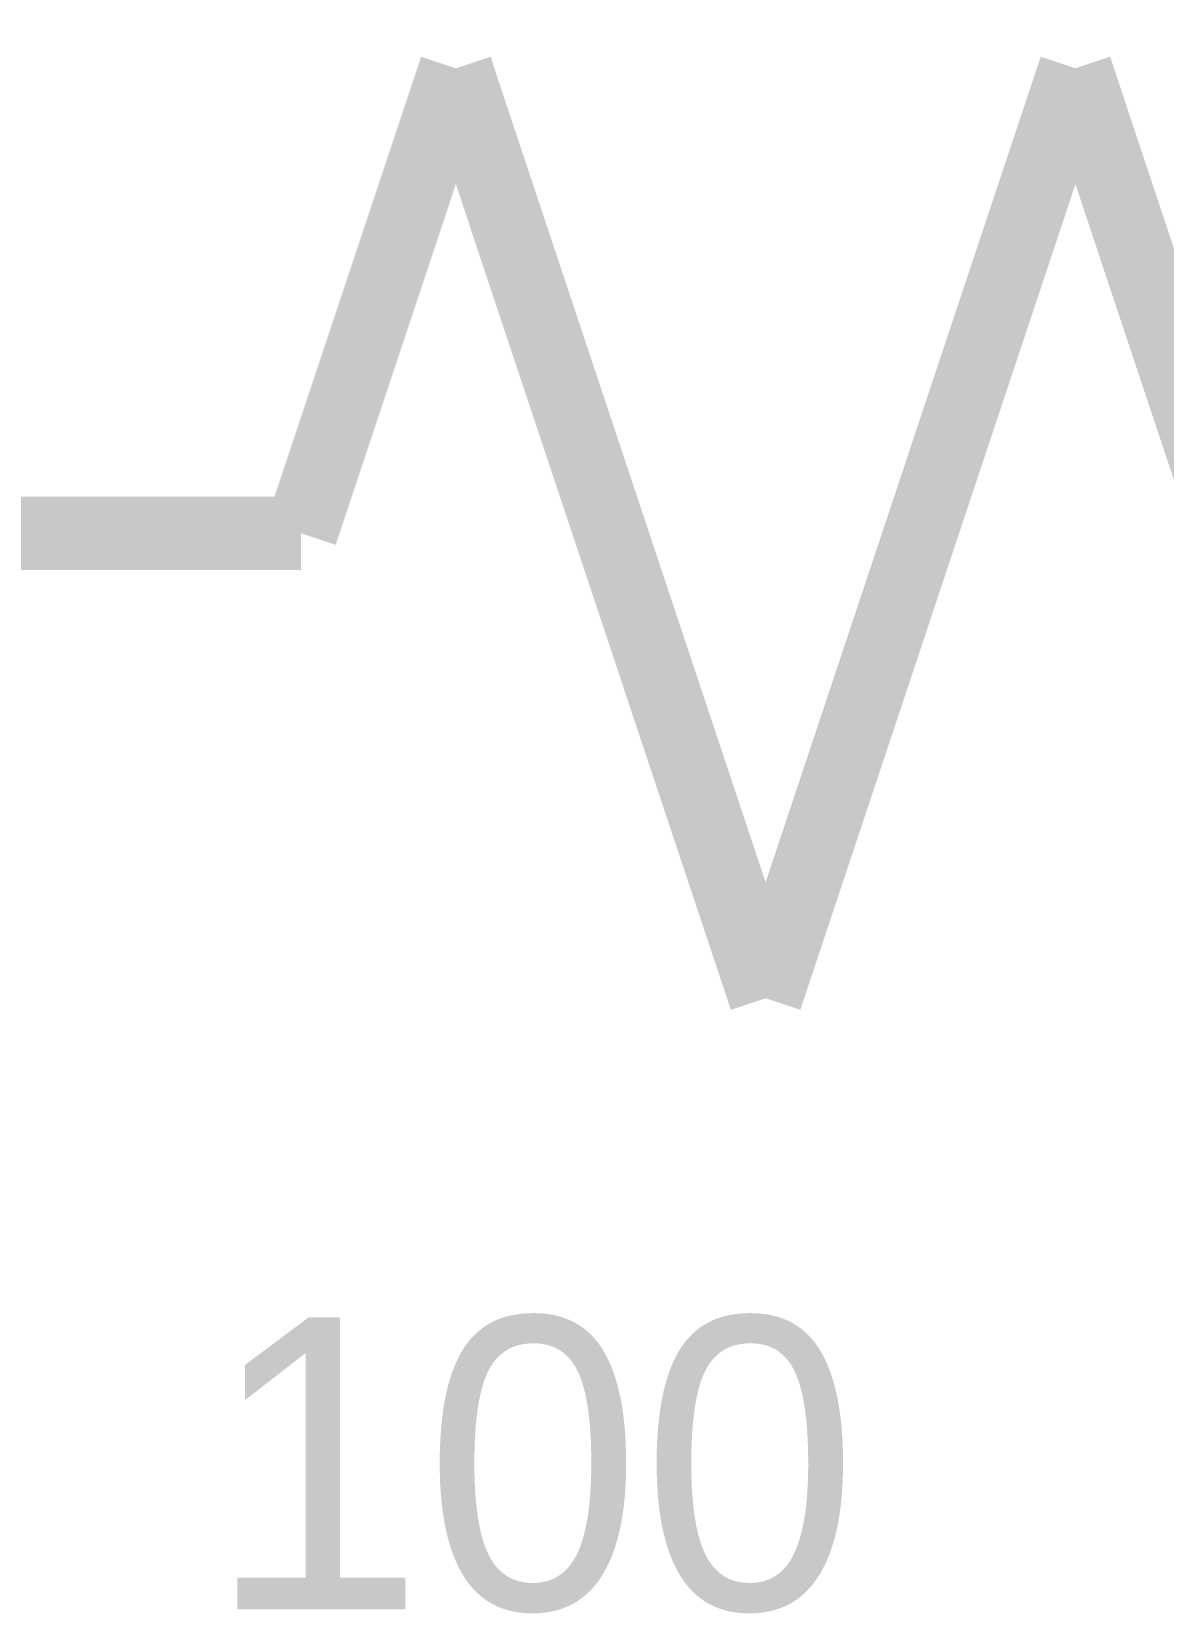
# Model space of a CAD drawing. Header units: inches. Extents: x 0 to 15, y 0 to 9.5.
# Drawn here: x 9.956 to 10.1384, y 7.0259 to 7.2807 of the extents above; entities that cross this region are included whole.
import ezdxf

# ---------------------------------------------------------------- set-up
doc = ezdxf.new("R2010")
doc.units = ezdxf.units.IN
doc.header["$MEASUREMENT"] = 0
doc.layers.add('Sheet', color=255, linetype='Continuous')

msp = doc.modelspace()

# ---------------------------------------------------------------- linework, layer by layer
at = {"layer": 'Sheet'}
for points in [[(10.02435, 7.27481, 0.0118, 0.0118, 0), (9.99939, 7.19991, 0.0118, 0.0118, 0)], [(10.07427, 7.125, 0.0118, 0.0118, 0), (10.02435, 7.27481, 0.0118, 0.0118, 0)], [(10.12419, 7.27481, 0.0118, 0.0118, 0), (10.07427, 7.125, 0.0118, 0.0118, 0)], [(10.17411, 7.125, 0.0118, 0.0118, 0), (10.12419, 7.27481, 0.0118, 0.0118, 0)], [(9.99939, 7.19991, 0.0118, 0.0118, 0), (9.79933, 7.19991, 0.0118, 0.0118, 0)]]:
    msp.add_lwpolyline(points, format="xyseb", dxfattribs=at)

# ---------------------------------------------------------------- texts
msp.add_text('100', height=0.047001, dxfattribs=at).set_placement((9.98434, 7.02659))

doc.saveas('drawing.dxf')
